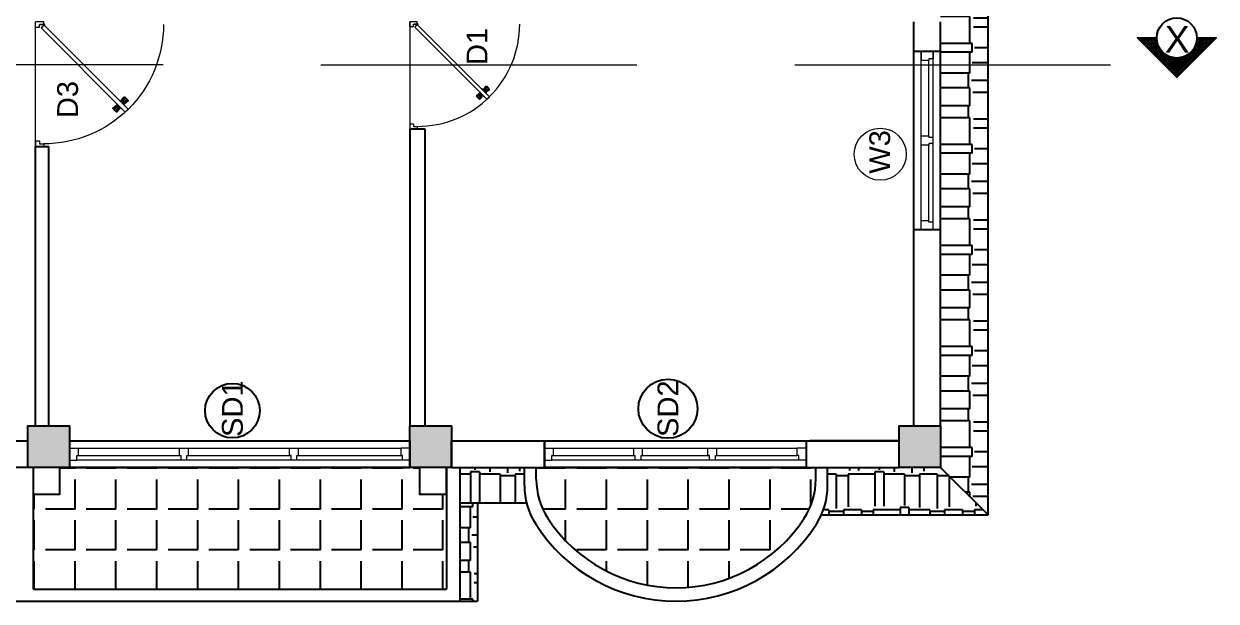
# Model space of a CAD drawing. Header units: inches. Extents: x 1397 to 20304, y -27267 to -746.
# Drawn here: x 13917.9 to 14318.9, y -18623.1 to -18428.8 of the extents above; entities that cross this region are included whole.
import ezdxf

# ---------------------------------------------------------------- set-up
doc = ezdxf.new("R2010")
doc.units = ezdxf.units.IN
doc.header["$LTSCALE"] = 17
doc.header["$MEASUREMENT"] = 0
doc.linetypes.add('21_FP_00$0$HIDDEN', pattern=[0.375, 0.25, -0.125])
doc.linetypes.add('PHANTOM2', pattern=[1.25, 0.625, -0.125, 0.125, -0.125, 0.125, -0.125])
for name, color, linetype, lineweight in [('25 BOT BAR', 12, 'Continuous', 25), ('aa_section_line', 2, 'PHANTOM2', 13), ('DOOR & WIN', 1, 'Continuous', 25), ('OUTLINE', 1, 'Continuous', 25), ('PUERTAS', 7, 'Continuous', 9), ('TEXT', 231, 'Continuous', 20), ('WINDOW FRAME PLAN', 162, 'Continuous', 18)]:
    doc.layers.add(name, color=color, linetype=linetype, lineweight=lineweight)
doc.layers.add('A-Sect-Iden', color=111, linetype='Continuous')
doc.styles.add('DIMTEXT', font='arial.ttf', dxfattribs={"height": 6})
doc.styles.add('HEADING', font='swissel.ttf')
pattern_1 = [(90, (-4627.926, -28588.423), (-12, 25.5), [6, -5, 7, -3, 9, -4]), (90, (-4628.426, -28582.423), (-12, 25.5), [5, -19, 4, -6]), (90, (-4627.176, -28570.423), (-12, 25.5), [3, -31]), (180, (-4627.926, -28588.423), (-12, -8.5), [11.5, -36.5]), (180, (-4627.926, -28582.423), (-12, -8.5), [11.25, -36.75]), (180, (-4627.926, -28577.423), (-12, -8.5), [10.5, -37.5]), (180, (-4627.176, -28570.423), (-12, -8.5), [11.5, -36.5]), (180, (-4627.176, -28567.423), (-12, -8.5), [11.5, -36.5]), (180, (-4627.926, -28558.423), (-12, -8.5), [11, -37])]
pattern_2 = [(180, (-4627.926, -28588.423), (-25.5, -12), [6, -5, 7, -3, 9, -4]), (180, (-4633.926, -28588.923), (-25.5, -12), [5, -19, 4, -6]), (180, (-4645.926, -28587.673), (-25.5, -12), [3, -31]), (270, (-4627.926, -28588.423), (8.5, -12), [11.5, -36.5]), (270, (-4633.926, -28588.423), (8.5, -12), [11.25, -36.75]), (270, (-4638.926, -28588.423), (8.5, -12), [10.5, -37.5]), (270, (-4645.926, -28587.673), (8.5, -12), [11.5, -36.5]), (270, (-4648.926, -28587.673), (8.5, -12), [11.5, -36.5]), (270, (-4657.926, -28588.423), (8.5, -12), [11, -37])]
pattern_3 = [(90, (-5562.415, -28588.423), (-13.75, 8e-16), [10, -3.75]), (180, (-5562.415, -28588.423), (-2e-15, -13.75), [10, -3.75])]

# ---------------------------------------------------------------- blocks, each defined once
blk = doc.blocks.new('3ft')
at = {"layer": 'PUERTAS', "color": 6}
for p, q in [((1.01, 2.52), (25.23, 26.74)), ((26.05, 25.92), (1.77, 1.64)), ((26.05, 25.92), (25.23, 26.74)), ((0, 2.4), (0, 0)), ((0.72, 2.4), (0, 2.4)), ((1.6, 0), (0, 0)), ((0.72, 1.52), (0.72, 2.44)), ((0.8, 1.52), (0.72, 1.52)), ((0.8, 1.52), (0.8, 2.41)), ((0.8, 1.2), (0.8, 1.52)), ((1.6, 1.2), (0.8, 1.2)), ((1.57, 1.84), (0.94, 2.47)), ((1.63, 1.89), (0.97, 2.55)), ((1.63, 1.89), (1.57, 1.84)), ((1.77, 1.64), (1.57, 1.84)), ((1.6, 0), (1.6, 1.2)), ((34.4, 0), (34.4, 1.2)), ((34.4, 1.2), (35.2, 1.2)), ((34.4, 0), (36, 0)), ((35.2, 1.2), (35.2, 2.4)), ((35.2, 2.4), (36, 2.4)), ((36, 0), (36, 2.4))]:
    blk.add_line(p, q, dxfattribs=at)
at = {"layer": 'PUERTAS', "color": 8}
for p, q in [((22.57, 24.94), (21.65, 25.68)), ((22.63, 24.99), (21.69, 25.75)), ((22.74, 25.1), (21.84, 25.9)), ((22.13, 26.28), (21.98, 26.13)), ((22.88, 25.24), (22.01, 26.06)), ((22.13, 26.28), (22.27, 26.42)), ((22.29, 26.41), (22.27, 26.42)), ((23.16, 25.52), (22.34, 26.39)), ((23.3, 25.66), (22.5, 26.56)), ((23.41, 25.77), (22.65, 26.71)), ((22.69, 24.32), (23.02, 24.83)), ((23.46, 25.83), (22.72, 26.75)), ((22.95, 24.96), (22.84, 25.07)), ((22.98, 24.99), (22.86, 25.1)), ((23.03, 25.04), (22.91, 25.15)), ((22.91, 24.53), (23.1, 24.91)), ((23.11, 25.12), (22.99, 25.23)), ((23.13, 24.76), (23.18, 24.99)), ((23.28, 25.3), (23.17, 25.41)), ((23.36, 25.37), (23.25, 25.49)), ((23.31, 24.94), (23.28, 25.08)), ((23.41, 25.43), (23.3, 25.54)), ((23.46, 25.09), (23.32, 25.13)), ((23.44, 25.45), (23.33, 25.56)), ((23.64, 25.27), (23.41, 25.22)), ((23.87, 25.49), (23.49, 25.3)), ((24.08, 25.71), (23.57, 25.38)), ((24.4, 24.15), (24.43, 24.01)), ((24.58, 24.33), (24.52, 24.1)), ((24.8, 24.56), (24.61, 24.18)), ((25.02, 24.77), (24.68, 24.26)), ((24.73, 24.1), (24.85, 23.99)), ((24.76, 24.13), (24.87, 24.02)), ((25.08, 24.1), (26.02, 23.34)), ((25.14, 24.15), (26.06, 23.41)), ((23.63, 23.38), (24.14, 23.72)), ((23.84, 23.6), (24.22, 23.79)), ((24.07, 23.82), (24.3, 23.88)), ((24.25, 24), (24.39, 23.97)), ((24.25, 23.26), (24.99, 22.34)), ((24.27, 23.64), (24.38, 23.53)), ((24.3, 23.67), (24.41, 23.56)), ((24.3, 23.32), (25.06, 22.38)), ((24.35, 23.72), (24.46, 23.61)), ((24.41, 23.43), (25.2, 22.53)), ((24.43, 23.8), (24.54, 23.69)), ((24.55, 23.57), (25.37, 22.7)), ((24.6, 23.97), (24.72, 23.86)), ((24.68, 24.05), (24.79, 23.94)), ((24.83, 23.85), (25.7, 23.03)), ((24.97, 23.99), (25.87, 23.2)), ((25.58, 22.82), (25.43, 22.67)), ((25.58, 22.82), (25.73, 22.97)), ((25.72, 22.98), (25.73, 22.97)), ((0, 0), (36, 0))]:
    blk.add_line(p, q, dxfattribs=at)
at = {"layer": 'PUERTAS', "color": 1}
for p, q in [((21.67, 25.73), (22.17, 26.23)), ((22.49, 24.95), (21.67, 25.61)), ((21.7, 25.82), (22.14, 26.26)), ((21.73, 25.79), (21.7, 25.82)), ((22.58, 26.7), (22.14, 26.26)), ((22.67, 26.73), (22.17, 26.23)), ((22.61, 26.67), (22.58, 26.7)), ((22.6, 24.96), (23.02, 25.38)), ((22.61, 24.25), (22.92, 24.72)), ((22.62, 24.13), (22.61, 24.14)), ((22.7, 25.07), (22.71, 25.06)), ((23.45, 25.91), (22.79, 26.73)), ((22.82, 25.06), (23.08, 25.32)), ((22.94, 24.95), (22.83, 25.07)), ((22.92, 24.72), (22.92, 24.72)), ((22.93, 24.94), (23.19, 25.21)), ((22.93, 24.84), (22.93, 24.83)), ((23.44, 25.81), (23.02, 25.38)), ((23.34, 25.58), (23.08, 25.32)), ((23.46, 25.47), (23.19, 25.21)), ((23.33, 25.7), (23.34, 25.69)), ((23.45, 25.46), (23.33, 25.57)), ((23.57, 25.47), (23.57, 25.47)), ((24.15, 25.79), (23.68, 25.48)), ((23.68, 25.48), (23.68, 25.48)), ((24.27, 25.78), (24.26, 25.79)), ((24.78, 24.15), (24.51, 23.89)), ((25.11, 24.14), (24.69, 23.71)), ((24.77, 24.14), (24.88, 24.03)), ((24.79, 24.38), (24.78, 24.37)), ((24.78, 24.26), (24.78, 24.26)), ((25.1, 24.84), (24.79, 24.38)), ((25.09, 24.96), (25.1, 24.95)), ((25.22, 24.14), (26.03, 23.48)), ((23.44, 23.31), (23.45, 23.3)), ((23.56, 23.3), (24.03, 23.61)), ((24.03, 23.61), (24.03, 23.62)), ((24.14, 23.62), (24.14, 23.62)), ((24.25, 23.62), (24.51, 23.89)), ((24.26, 23.29), (24.69, 23.71)), ((24.26, 23.63), (24.37, 23.52)), ((24.26, 23.18), (24.92, 22.37)), ((24.37, 23.52), (24.63, 23.77)), ((24.37, 23.4), (24.37, 23.4)), ((24.89, 24.03), (24.63, 23.77)), ((25, 24.03), (25, 24.03)), ((25.04, 22.36), (25.54, 22.86)), ((25.1, 22.42), (25.13, 22.39)), ((25.13, 22.39), (25.57, 22.83)), ((26.04, 23.37), (25.54, 22.86)), ((26.01, 23.27), (25.57, 22.83)), ((25.98, 23.3), (26.01, 23.27))]:
    blk.add_line(p, q, dxfattribs=at)
at = {"layer": 'PUERTAS', "color": 2}
for p, q in [((21.99, 26.11), (21.98, 26.13)), ((25.42, 22.68), (25.43, 22.67))]:
    blk.add_line(p, q, dxfattribs=at)
at = {"layer": 'PUERTAS', "color": 6}
for radius in [0.155, 0.0752]:
    blk.add_circle((0.82, 2.56), radius, dxfattribs=at)
blk.add_arc((0.82, 2.56), 34.38, 359.7285, 90.0333, dxfattribs=at)
at = {"layer": 'PUERTAS', "color": 1}
for centre, start, end in [((22.54, 25.01), 231.0764, 315), ((22.67, 24.2), 135, 225), ((22.73, 26.68), 38.9236, 135), ((22.77, 25.12), 225, 315), ((22.99, 24.89), 135, 219.7428), ((22.87, 24.78), 315, 39.7428), ((23.28, 25.63), 315, 45), ((23.39, 25.86), 315, 38.9236), ((23.51, 25.41), 50.2572, 135), ((23.62, 25.53), 230.2572, 315), ((24.2, 25.73), 45, 135), ((24.84, 24.31), 135, 219.7428), ((24.72, 24.21), 315, 39.7428), ((25.04, 24.89), 315, 45), ((25.17, 24.08), 51.0764, 135), ((23.51, 23.36), 225, 315), ((24.09, 23.56), 50.2572, 135), ((24.2, 23.68), 230.2572, 315), ((24.32, 23.23), 135, 218.9236), ((24.42, 23.46), 135, 225), ((24.94, 23.98), 45, 135), ((24.98, 22.42), 218.9236, 315), ((25.98, 23.42), 315, 51.0764)]:
    blk.add_arc(centre, 0.08, start, end, dxfattribs=at)
blk = doc.blocks.new('*U2802')
at = {"color": 3, "xscale": -1}
blk.add_blockref('3ft', (42, 0), dxfattribs=at)
blk = doc.blocks.new('*U3029')
at = {"layer": 'PUERTAS', "color": 8}
for p, q in [((12.67, 28.18), (11.59, 27.31)), ((12.74, 28.12), (11.65, 27.23)), ((12.82, 28.9), (13.2, 28.3)), ((13.12, 28.15), (12.99, 28.02)), ((13.14, 28.12), (13.01, 27.99)), ((13.06, 28.65), (13.29, 28.21)), ((13.33, 28.39), (13.39, 28.12)), ((13.54, 28.18), (13.49, 28.01)), ((13.91, 29.99), (14.5, 29.61)), ((14.16, 29.74), (14.59, 29.52)), ((14.42, 29.48), (14.69, 29.42)), ((14.63, 30.14), (15.5, 31.21)), ((14.63, 29.27), (14.8, 29.31)), ((14.66, 29.69), (14.79, 29.82)), ((14.68, 29.66), (14.82, 29.79)), ((14.69, 30.07), (15.57, 31.16)), ((14.74, 29.6), (14.87, 29.73)), ((14.8, 29.09), (14.85, 29.26)), ((14.82, 29.94), (15.74, 30.99)), ((14.84, 29.51), (14.97, 29.64)), ((15.01, 28.89), (14.95, 29.16)), ((14.98, 29.77), (15.94, 30.79)), ((15.04, 29.3), (15.17, 29.43)), ((15.28, 28.62), (15.05, 29.06)), ((15.14, 29.21), (15.27, 29.34)), ((15.52, 28.37), (15.14, 28.97)), ((15.2, 29.15), (15.33, 29.28)), ((15.22, 29.12), (15.35, 29.25)), ((15.31, 29.45), (16.33, 30.41)), ((15.47, 29.29), (16.52, 30.21)), ((15.6, 29.16), (16.69, 30.04)), ((15.67, 29.09), (16.75, 29.96)), ((15.99, 30.81), (16.01, 30.83)), ((16.19, 30.65), (16.01, 30.83)), ((16.19, 30.65), (16.36, 30.48)), ((12.87, 27.99), (11.82, 27.06)), ((12, 26.81), (11.98, 26.79)), ((12.15, 26.62), (11.98, 26.79)), ((13.04, 27.82), (12.01, 26.87)), ((12.15, 26.62), (12.33, 26.45)), ((13.36, 27.5), (12.4, 26.48)), ((13.52, 27.34), (12.6, 26.28)), ((13.65, 27.21), (12.77, 26.11)), ((13.71, 27.14), (12.84, 26.06)), ((13.2, 28.06), (13.07, 27.93)), ((13.3, 27.97), (13.17, 27.84)), ((13.5, 27.76), (13.37, 27.63)), ((13.59, 27.67), (13.46, 27.54)), ((13.65, 27.61), (13.52, 27.48)), ((13.71, 28), (13.54, 27.96)), ((13.68, 27.58), (13.55, 27.45)), ((13.92, 27.79), (13.65, 27.86)), ((14.18, 27.53), (13.75, 27.76)), ((14.43, 27.28), (13.83, 27.67)), ((0, 0), (42, 0))]:
    blk.add_line(p, q, dxfattribs=at)
at = {"layer": 'PUERTAS', "color": 2}
for p, q in [((11.61, 30.24), (12.57, 31.2)), ((11.61, 30.24), (39.94, 1.92)), ((40.83, 2.94), (12.57, 31.2)), ((16.34, 30.46), (16.36, 30.48)), ((12.35, 26.47), (12.33, 26.45)), ((0, 0), (0, 2.8)), ((0.93, 2.8), (0, 2.8)), ((1.87, 0), (0, 0)), ((0.93, 1.4), (0.93, 2.8)), ((1.87, 1.4), (0.93, 1.4)), ((1.87, 0), (1.87, 1.4)), ((39.94, 1.92), (40.16, 2.14)), ((40.1, 2.21), (40.86, 2.97)), ((40.1, 2.21), (40.16, 2.14)), ((40.13, 0), (40.13, 1.4)), ((40.13, 1.4), (41.07, 1.4)), ((40.13, 0), (42, 0)), ((40.16, 2.14), (40.9, 2.88)), ((41.07, 1.77), (41.07, 2.81)), ((41.07, 1.4), (41.07, 1.77)), ((41.07, 1.77), (41.16, 1.77)), ((41.16, 1.77), (41.16, 2.85)), ((41.16, 2.8), (42, 2.8)), ((42, 2.8), (42, 0))]:
    blk.add_line(p, q, dxfattribs=at)
at = {"layer": 'PUERTAS', "color": 1}
for p, q in [((12.58, 28.16), (11.63, 27.4)), ((12.7, 28.16), (13.2, 27.66)), ((12.73, 29.12), (12.72, 29.11)), ((12.72, 28.98), (13.08, 28.44)), ((13.11, 28.16), (12.98, 28.03)), ((13.08, 28.44), (13.08, 28.43)), ((13.09, 28.3), (13.09, 28.3)), ((13.09, 28.17), (13.4, 27.87)), ((13.69, 30.08), (13.7, 30.09)), ((13.83, 30.09), (14.37, 29.73)), ((14.37, 29.73), (14.38, 29.72)), ((14.51, 29.72), (14.5, 29.72)), ((14.63, 29.71), (14.94, 29.41)), ((14.64, 30.23), (15.41, 31.18)), ((14.65, 30.11), (15.14, 29.61)), ((14.65, 29.7), (14.78, 29.83)), ((14.78, 29.98), (14.77, 29.97)), ((14.77, 29.84), (15.07, 29.54)), ((15.25, 29.1), (14.94, 29.41)), ((15.37, 29.24), (15.07, 29.54)), ((15.64, 29.12), (15.14, 29.61)), ((15.23, 29.11), (15.36, 29.24)), ((15.25, 28.97), (15.25, 28.97)), ((15.26, 28.84), (15.25, 28.84)), ((15.62, 28.3), (15.26, 28.84)), ((15.51, 29.24), (15.5, 29.24)), ((15.55, 31.19), (16.13, 30.6)), ((15.61, 28.15), (15.62, 28.16)), ((15.62, 31.12), (15.65, 31.15)), ((15.65, 31.15), (16.17, 30.63)), ((15.76, 29.11), (16.71, 29.88)), ((16.72, 30.01), (16.13, 30.6)), ((16.68, 30.12), (16.17, 30.63)), ((16.65, 30.09), (16.68, 30.12)), ((11.62, 27.26), (12.21, 26.67)), ((11.69, 27.19), (11.66, 27.15)), ((11.66, 27.15), (12.17, 26.64)), ((12.69, 26.12), (12.17, 26.64)), ((12.79, 26.09), (12.21, 26.67)), ((12.72, 26.16), (12.69, 26.12)), ((12.83, 28.03), (12.84, 28.04)), ((13.7, 27.04), (12.93, 26.09)), ((12.97, 28.04), (13.27, 27.74)), ((13.69, 27.17), (13.2, 27.66)), ((13.57, 27.43), (13.27, 27.74)), ((13.71, 27.56), (13.4, 27.87)), ((13.69, 27.57), (13.56, 27.44)), ((13.56, 27.3), (13.57, 27.3)), ((13.83, 27.55), (13.84, 27.56)), ((13.97, 27.54), (13.96, 27.55)), ((14.51, 27.19), (13.97, 27.54)), ((14.65, 27.2), (14.64, 27.19))]:
    blk.add_line(p, q, dxfattribs=at)
at = {"layer": 'PUERTAS', "color": 2}
for radius in [0.181, 0.0878]:
    blk.add_circle((41.04, 2.99), radius, dxfattribs=at)
at = {"layer": 'PUERTAS', "color": 8}
blk.add_arc((41.04, 2.99), 40.11, 89.9667, 180.2715, dxfattribs=at)
at = {"layer": 'PUERTAS', "color": 1}
for centre, start, end in [((12.63, 28.09), 45, 128.9236), ((12.79, 29.04), 135, 225), ((13.16, 28.24), 140.2572, 225), ((13.02, 28.36), 320.2572, 45), ((13.76, 30.02), 45, 135), ((14.44, 29.79), 225, 309.7428), ((14.57, 29.65), 45, 129.7428), ((14.71, 30.17), 141.0764, 225), ((14.84, 29.91), 135, 225), ((15.32, 28.91), 140.2572, 225), ((15.18, 29.03), 320.2572, 45), ((15.44, 29.3), 225, 315), ((15.48, 31.12), 45, 141.0764), ((15.55, 28.23), 315, 45), ((15.7, 29.18), 225, 308.9236), ((11.69, 27.33), 128.9236, 225), ((12.86, 26.15), 225, 321.0764), ((12.9, 27.97), 45, 135), ((13.5, 27.37), 315, 45), ((13.62, 27.1), 321.0764, 45), ((13.77, 27.63), 225, 309.7428), ((13.9, 27.49), 45, 129.7428), ((14.58, 27.25), 225, 315)]:
    blk.add_arc(centre, 0.0933, start, end, dxfattribs=at)
blk = doc.blocks.new("5'")
at = {"layer": 'WINDOW FRAME PLAN'}
for p, q in [((10026.35, -7897.24), (10086.35, -7897.24)), ((10026.35, -7897.24), (10026.35, -7901.24)), ((10026.35, -7897.24), (10029.35, -7897.24)), ((10028.85, -7901.24), (10028.85, -7899.74)), ((10028.85, -7899.74), (10029.35, -7899.74)), ((10029.35, -7899.74), (10029.35, -7897.24)), ((10029.35, -7899.74), (10054.85, -7899.74)), ((10054.85, -7899.74), (10054.85, -7897.24)), ((10054.85, -7897.24), (10057.85, -7897.24)), ((10055.35, -7899.74), (10054.85, -7899.74)), ((10055.35, -7901.24), (10055.35, -7899.74)), ((10057.35, -7901.24), (10057.35, -7899.74)), ((10057.85, -7899.74), (10057.35, -7899.74)), ((10057.85, -7899.74), (10057.85, -7897.24)), ((10057.85, -7899.74), (10083.35, -7899.74)), ((10086.35, -7897.24), (10083.35, -7897.24)), ((10083.35, -7899.74), (10083.35, -7897.24)), ((10083.85, -7899.74), (10083.35, -7899.74)), ((10083.85, -7901.24), (10083.85, -7899.74)), ((10086.35, -7897.24), (10086.35, -7901.24)), ((10026.35, -7901.24), (10086.35, -7901.24)), ((10026.35, -7901.24), (10028.85, -7901.24)), ((10086.35, -7901.24), (10083.85, -7901.24))]:
    blk.add_line(p, q, dxfattribs=at)

msp = doc.modelspace()

# ---------------------------------------------------------------- hatches: boundary and pattern name
at = {"layer": 'A-Sect-Iden', "ltscale": 0.5}
h = msp.add_hatch(dxfattribs=at)
h.set_pattern_fill('ANSI37', color=2, scale=5, angle=90, style=0)
h.set_pattern_definition([(135, (20487.18365, -44282.65145), (-0.441941738, -0.441941738), []), (225, (20487.18365, -44282.65145), (0.441941738, -0.441941738), [])])
h.paths.add_polyline_path([(14312.42, -18433.58), (14318.91, -18433.58), (14305.67, -18446.82), (14292.42, -18433.58), (14298.92, -18433.58, 1)])
at = {"layer": 'DOOR & WIN'}
h = msp.add_hatch(color=256, dxfattribs=at)
h.dxf.hatch_style = 1
h.paths.add_polyline_path([(13919.23, -18564.13), (13919.23, -18578.13), (13933.23, -18578.13), (13933.23, -18564.13)])
h = msp.add_hatch(color=256, dxfattribs=at)
h.dxf.hatch_style = 1
h.paths.add_polyline_path([(14047.72, -18564.13), (14047.72, -18578.13), (14061.72, -18578.13), (14061.72, -18564.13)])
h = msp.add_hatch(color=256, dxfattribs=at)
h.dxf.hatch_style = 1
h.paths.add_polyline_path([(14212.23, -18564.13), (14212.23, -18578.13), (14226.23, -18578.13), (14226.23, -18564.13)])
at = {"layer": 'OUTLINE'}
h = msp.add_hatch(dxfattribs=at)
h.set_pattern_fill('AR-RSHKE', color=8, angle=90)
h.set_pattern_definition(pattern_1)
h.paths.add_polyline_path([(14226.23, -18260.13), (14226.23, -18414.13), (14226.23, -18428.13), (14226.23, -18442.58), (14242.23, -18442.58), (14242.23, -18272.13)])
h = msp.add_hatch(dxfattribs=at)
h.set_pattern_fill('AR-RSHKE', color=8, angle=90)
h.set_pattern_definition(pattern_1)
h.paths.add_polyline_path([(14226.23, -18442.58), (14226.23, -18564.13), (14226.23, -18578.13), (14242.23, -18594.13), (14242.23, -18442.58)])
h = msp.add_hatch(dxfattribs=at)
h.set_pattern_fill('ANGLE', color=8, scale=50, angle=90)
h.set_pattern_definition(pattern_3)
h.paths.add_polyline_path([(13933.23, -18578.13), (13929.98, -18578.13), (13929.98, -18587.13), (13920.98, -18587.13), (13920.98, -18619.13), (14059.98, -18619.13), (14059.98, -18587.13), (14050.98, -18587.13), (14050.98, -18578.13), (14047.72, -18578.13)])
h = msp.add_hatch(dxfattribs=at)
h.set_pattern_fill('AR-RSHKE', color=8, angle=180)
h.set_pattern_definition(pattern_2)
edge = h.paths.add_edge_path()
edge.add_line((14064.48, -18578.13), (14064.48, -18590.13))
edge.add_line((14064.48, -18590.13), (14086.97, -18590.13))
edge.add_arc((14110.23, -18584.23), 24, 180, 194.2391, ccw=False)
edge.add_line((14086.23, -18584.23), (14086.23, -18578.13))
edge.add_line((14086.23, -18578.13), (14064.48, -18578.13))
h = msp.add_hatch(dxfattribs=at)
h.set_pattern_fill('ANGLE', color=8, scale=50, angle=90)
h.set_pattern_definition(pattern_3)
h.paths.add_polyline_path([(14090.23, -18578.13), (14090.23, -18582.13, 0.144768), (14094.09, -18595.19, 0.543527), (14180.37, -18595.19, 0.144768), (14184.23, -18582.13), (14184.23, -18578.13)])
h = msp.add_hatch(dxfattribs=at)
h.set_pattern_fill('AR-RSHKE', color=8, angle=180)
h.set_pattern_definition(pattern_2)
h.paths.add_polyline_path([(14188.23, -18578.13), (14188.23, -18590.13, -0.019991), (14186.24, -18594.13), (14242.23, -18594.13), (14226.23, -18578.13), (14212.23, -18578.13)])
h = msp.add_hatch(dxfattribs=at)
h.set_pattern_fill('AR-RSHKE', color=8, angle=90)
h.set_pattern_definition(pattern_1)
h.paths.add_polyline_path([(14064.48, -18590.13), (14064.48, -18623.13), (14070.48, -18623.13), (14070.48, -18590.13)])

# ---------------------------------------------------------------- linework, layer by layer
at = {"layer": '25 BOT BAR'}
for p, q in [((14217.23, -18564.13), (14217.23, -18428.13)), ((14226.23, -18564.13), (14226.23, -18428.13)), ((14226.23, -18438.13), (14217.23, -18438.13)), ((14047.72, -18464.13), (14047.72, -18564.13)), ((14047.72, -18464.13), (14052.72, -18464.13)), ((14052.72, -18464.13), (14052.72, -18564.13)), ((13921.73, -18564.13), (13921.73, -18470.13)), ((13921.73, -18470.13), (13926.23, -18470.13)), ((13926.23, -18564.13), (13926.23, -18470.13)), ((14226.23, -18498.13), (14217.23, -18498.13)), ((13910.23, -18569.13), (13919.23, -18569.13)), ((13933.23, -18569.13), (14047.72, -18569.13)), ((14061.72, -18569.13), (14212.23, -18569.13)), ((14061.72, -18578.13), (14061.72, -18569.13)), ((14092.98, -18578.13), (14092.98, -18569.13)), ((14212.23, -18569.13), (14182.23, -18569.13)), ((13919.23, -18578.13), (13910.23, -18578.13)), ((13920.98, -18578.13), (13920.98, -18619.13)), ((13933.23, -18578.13), (14047.72, -18578.13)), ((14059.98, -18578.13), (14059.98, -18619.13)), ((14061.72, -18578.13), (14212.23, -18578.13)), ((14064.48, -18578.13), (14064.48, -18623.13)), ((14086.23, -18584.23), (14086.23, -18578.13)), ((14090.23, -18582.13), (14090.23, -18578.13)), ((14184.23, -18582.13), (14184.23, -18578.13)), ((14188.23, -18584.23), (14188.23, -18578.13)), ((14242.23, -18594.13), (14226.23, -18578.13)), ((14086.97, -18590.13), (14064.48, -18590.13)), ((14070.48, -18590.13), (14070.48, -18623.13)), ((14186.1, -18594.13), (14242.23, -18594.13)), ((13920.98, -18619.13), (14059.98, -18619.13)), ((13910.48, -18623.13), (14070.48, -18623.13))]:
    msp.add_line(p, q, dxfattribs=at)
for points in [[(13920.98, -18578.13), (13920.98, -18587.13), (13929.98, -18587.13), (13929.98, -18578.13)], [(14050.98, -18578.13), (14050.98, -18587.13), (14059.98, -18587.13), (14059.98, -18578.13)]]:
    msp.add_lwpolyline(points, close=True, dxfattribs=at)
for centre, radius in [((14134.5, -18558.38), 9.93), ((13988, -18559.02), 9.19)]:
    msp.add_circle(centre, radius, dxfattribs=at)
for centre, radius, start, end in [((14110.23, -18584.23), 24, 180, 212.203), ((14114.23, -18582.13), 24, 180, 212.9495), ((14160.23, -18582.13), 24, 327.0505, 0), ((14164.23, -18584.23), 24, 327.797, 0), ((14137.23, -18567.23), 51.41, 212.9495, 327.0505), ((14137.23, -18567.23), 55.91, 212.203, 327.797)]:
    msp.add_arc(centre, radius, start, end, dxfattribs=at)
at = {"layer": 'A-Sect-Iden', "ltscale": 0.5}
msp.add_lwpolyline([(14312.42, -18433.58), (14318.91, -18433.58), (14305.67, -18446.82), (14292.42, -18433.58), (14298.92, -18433.58)], dxfattribs=at)
msp.add_circle((14305.67, -18433.58), 6.75, dxfattribs=at)
at = {"layer": 'aa_section_line', "linetype": '21_FP_00$0$HIDDEN', "ltscale": 25}
msp.add_line((13699.04, -18442.56), (14292.83, -18442.58), dxfattribs=at)
at = {"layer": 'DOOR & WIN'}
for p, q in [((14242.23, -18594.13), (14242.23, -18272.13)), ((13933.23, -18569.13), (14047.72, -18569.13)), ((13933.23, -18569.13), (13933.23, -18578.13)), ((14047.72, -18569.13), (14047.72, -18578.13)), ((14047.72, -18569.13), (14047.72, -18578.13)), ((14092.98, -18569.13), (14180.98, -18569.13)), ((14092.98, -18569.13), (14092.98, -18578.13)), ((14180.98, -18569.13), (14180.98, -18578.13)), ((14180.98, -18569.13), (14180.98, -18578.13)), ((14047.72, -18578.13), (13933.23, -18578.13)), ((14180.98, -18578.13), (14092.98, -18578.13))]:
    msp.add_line(p, q, dxfattribs=at)
at = {"layer": 'OUTLINE'}
for points in [[(13919.23, -18578.13), (13919.23, -18564.13), (13933.23, -18564.13), (13933.23, -18578.13)], [(14047.72, -18578.13), (14047.72, -18564.13), (14061.72, -18564.13), (14061.72, -18578.13)], [(14212.23, -18578.13), (14212.23, -18564.13), (14226.23, -18564.13), (14226.23, -18578.13)]]:
    msp.add_lwpolyline(points, close=True, dxfattribs=at)
at = {"layer": 'TEXT'}
msp.add_circle((14205.91, -18472.71), 8.75, dxfattribs=at)
at = {"layer": 'WINDOW FRAME PLAN'}
for p, q in [((13933.23, -18571.63), (13936.23, -18571.63)), ((13936.23, -18571.63), (14044.72, -18571.63)), ((13936.23, -18574.13), (13936.23, -18571.63)), ((13970.23, -18574.13), (13970.23, -18571.63)), ((13973.23, -18574.13), (13973.23, -18571.63)), ((14007.23, -18574.13), (14007.23, -18571.63)), ((14010.23, -18574.13), (14010.23, -18571.63)), ((14047.72, -18571.63), (14044.72, -18571.63)), ((14044.72, -18574.13), (14044.72, -18571.63)), ((14092.98, -18571.63), (14095.98, -18571.63)), ((14095.98, -18571.63), (14177.98, -18571.63)), ((14095.98, -18574.13), (14095.98, -18571.63)), ((14122.98, -18574.13), (14122.98, -18571.63)), ((14125.98, -18574.13), (14125.98, -18571.63)), ((14147.98, -18574.13), (14147.98, -18571.63)), ((14150.98, -18574.13), (14150.98, -18571.63)), ((14180.98, -18571.63), (14177.98, -18571.63)), ((14177.98, -18574.13), (14177.98, -18571.63)), ((13933.23, -18575.63), (13935.73, -18575.63)), ((13935.73, -18575.63), (13935.73, -18574.13)), ((13935.73, -18574.13), (13936.23, -18574.13)), ((14045.22, -18575.63), (13935.73, -18575.63)), ((13936.23, -18574.13), (13970.73, -18574.13)), ((13970.73, -18575.63), (13970.73, -18574.13)), ((13972.73, -18575.63), (13972.73, -18574.13)), ((13972.73, -18574.13), (13973.23, -18574.13)), ((13972.73, -18574.13), (14007.73, -18574.13)), ((14007.73, -18574.13), (14007.23, -18574.13)), ((14007.73, -18575.63), (14007.73, -18574.13)), ((14009.73, -18575.63), (14009.73, -18574.13)), ((14009.73, -18574.13), (14045.22, -18574.13)), ((14045.22, -18574.13), (14044.72, -18574.13)), ((14045.22, -18575.63), (14045.22, -18574.13)), ((14047.72, -18575.63), (14045.22, -18575.63)), ((14092.98, -18575.63), (14095.48, -18575.63)), ((14095.48, -18575.63), (14095.48, -18574.13)), ((14095.48, -18574.13), (14095.98, -18574.13)), ((14178.48, -18575.63), (14095.48, -18575.63)), ((14095.98, -18574.13), (14123.48, -18574.13)), ((14123.48, -18575.63), (14123.48, -18574.13)), ((14125.48, -18575.63), (14125.48, -18574.13)), ((14125.48, -18574.13), (14125.98, -18574.13)), ((14125.48, -18574.13), (14148.48, -18574.13)), ((14148.48, -18574.13), (14147.98, -18574.13)), ((14148.48, -18575.63), (14148.48, -18574.13)), ((14150.48, -18575.63), (14150.48, -18574.13)), ((14150.48, -18574.13), (14177.98, -18574.13)), ((14178.48, -18574.13), (14177.98, -18574.13)), ((14178.48, -18575.63), (14178.48, -18574.13)), ((14180.98, -18575.63), (14178.48, -18575.63))]:
    msp.add_line(p, q, dxfattribs=at)

# ---------------------------------------------------------------- block references
at = {"layer": '25 BOT BAR', "rotation": 90}
msp.add_blockref("5'", (6322.5, -28524.48), dxfattribs=at)
at = {"layer": 'DOOR & WIN', "xscale": -1, "rotation": 270}
for name, p in [('*U3029', (13921.73, -18470.13)), ('*U2802', (14047.72, -18470.13))]:
    msp.add_blockref(name, p, dxfattribs=at)

# ---------------------------------------------------------------- texts
at = {"layer": 'A-Sect-Iden', "ltscale": 0.5, "insert": (14305.81, -18434.03), "char_height": 9, "width": 12.25, "attachment_point": 5, "rotation": 359.8551, "style": 'HEADING'}
msp.add_mtext('X', dxfattribs=at)
at = {"layer": 'TEXT', "style": 'DIMTEXT'}
for s, p in [('D1', (14073.78, -18442.68)), ('D3', (13936.06, -18460.57)), ('W3', (14209.24, -18479.28)), ('SD1', (13991.5, -18567.86)), ('SD2', (14138, -18567.86))]:
    msp.add_text(s, height=7, rotation=90, dxfattribs=at).set_placement(p)

doc.saveas('drawing.dxf')
